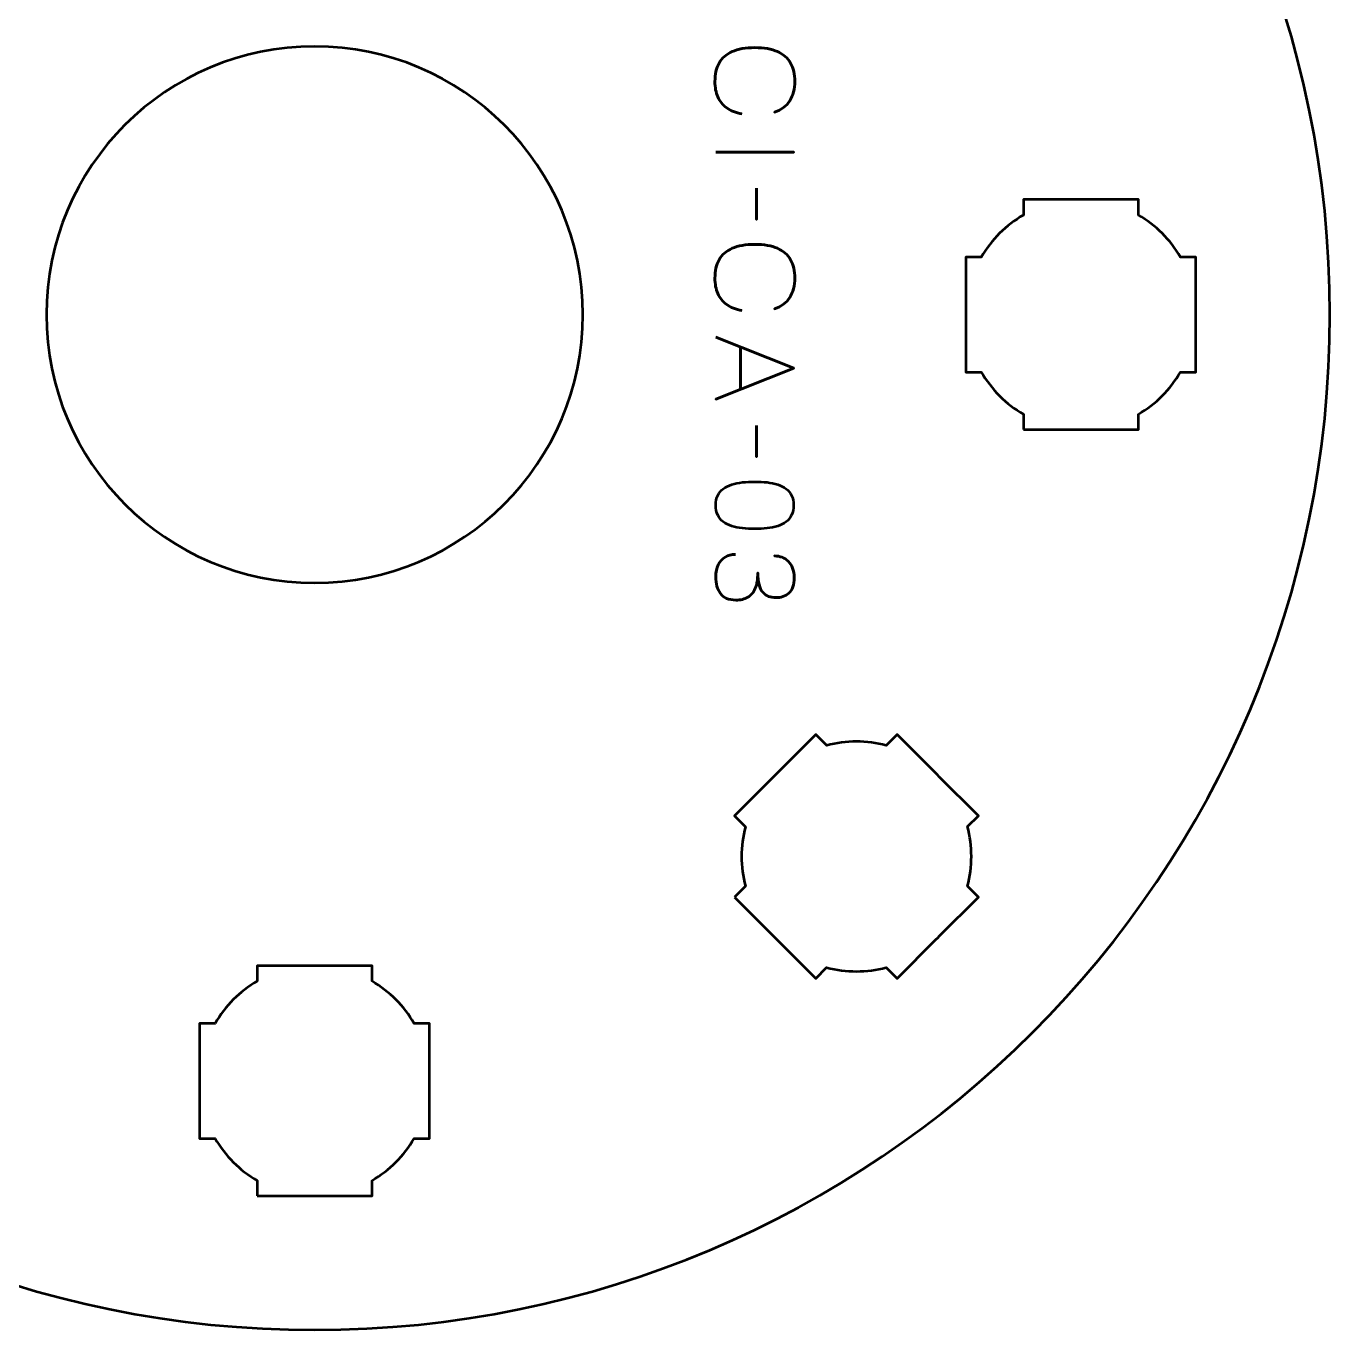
# Model space of a CAD drawing. Header units: centimetres. Extents: x -16.1 to -5, y -20.5 to -9.2.
# Drawn here: x -14.253 to -10.85, y -20.5 to -17.097 of the extents above; entities that cross this region are included whole.
import ezdxf

# ---------------------------------------------------------------- set-up
doc = ezdxf.new("R2010")
doc.units = ezdxf.units.CM
doc.header["$MEASUREMENT"] = 0
doc.layers.add('Layer 1', color=7, linetype='Continuous')

msp = doc.modelspace()

# ---------------------------------------------------------------- linework, layer by layer
at = {"layer": 'Layer 1', "lineweight": 53}
for points, knots in [([(-13.5, -15.2), (-12.03667, -15.2), (-10.85, -16.38667), (-10.85, -17.85), (-10.85, -17.85), (-10.85, -19.31333), (-12.03667, -20.5), (-13.5, -20.5), (-13.5, -20.5), (-14.96333, -20.5), (-16.15, -19.31333), (-16.15, -17.85), (-16.15, -17.85), (-16.15, -16.38667), (-14.96333, -15.2), (-13.5, -15.2)], [0, 0, 0, 0, 0.25, 0.25, 0.25, 0.25, 0.5, 0.5, 0.5, 0.5, 0.75, 0.75, 0.75, 0.75, 1, 1, 1, 1]), ([(-13.5, -17.15), (-13.11346, -17.15), (-12.8, -17.46346), (-12.8, -17.85), (-12.8, -17.85), (-12.8, -18.23654), (-13.11346, -18.55), (-13.5, -18.55), (-13.5, -18.55), (-13.88654, -18.55), (-14.2, -18.23654), (-14.2, -17.85), (-14.2, -17.85), (-14.2, -17.46346), (-13.88654, -17.15), (-13.5, -17.15)], [0, 0, 0, 0, 0.25, 0.25, 0.25, 0.25, 0.5, 0.5, 0.5, 0.5, 0.75, 0.75, 0.75, 0.75, 1, 1, 1, 1]), ([(-11.64999, -18.15006), (-11.64999, -18.15006), (-11.64999, -18.10988), (-11.64999, -18.10988), (-11.64999, -18.10988), (-11.69553, -18.08355), (-11.73349, -18.0456), (-11.75984, -18.00007), (-11.75984, -18.00007), (-11.75984, -18.00007), (-11.79999, -18.00007), (-11.79999, -18.00007), (-11.79999, -18.00007), (-11.79999, -18.00007), (-11.79999, -17.85155), (-11.79999, -17.85155), (-11.79999, -17.85155), (-11.79999, -17.85155), (-11.80001, -17.85), (-11.80001, -17.85), (-11.80001, -17.85), (-11.80001, -17.85), (-11.79999, -17.84845), (-11.79999, -17.84845), (-11.79999, -17.84845), (-11.79999, -17.84845), (-11.79999, -17.70006), (-11.79999, -17.70006), (-11.79999, -17.70006), (-11.79999, -17.70006), (-11.75989, -17.70006), (-11.75989, -17.70006), (-11.75989, -17.70006), (-11.73354, -17.65449), (-11.69555, -17.61649), (-11.64999, -17.59013), (-11.64999, -17.59013), (-11.64999, -17.59013), (-11.64999, -17.55005), (-11.64999, -17.55005), (-11.64999, -17.55005), (-11.64999, -17.55005), (-11.50465, -17.55005), (-11.50465, -17.55005), (-11.50465, -17.55005), (-11.50465, -17.55005), (-11.50001, -17.54999), (-11.50001, -17.54999), (-11.50001, -17.54999), (-11.50001, -17.54999), (-11.49536, -17.55005), (-11.49536, -17.55005), (-11.49536, -17.55005), (-11.49536, -17.55005), (-11.34998, -17.55005), (-11.34998, -17.55005), (-11.34998, -17.55005), (-11.34998, -17.55005), (-11.34998, -17.59013), (-11.34998, -17.59013), (-11.34998, -17.59013), (-11.30441, -17.61649), (-11.26644, -17.65449), (-11.2401, -17.70006), (-11.2401, -17.70006), (-11.2401, -17.70006), (-11.19998, -17.70006), (-11.19998, -17.70006), (-11.19998, -17.70006), (-11.19998, -17.70006), (-11.19998, -18.00007), (-11.19998, -18.00007), (-11.19998, -18.00007), (-11.19998, -18.00007), (-11.24015, -18.00007), (-11.24015, -18.00007), (-11.24015, -18.00007), (-11.26649, -18.0456), (-11.30445, -18.08355), (-11.34998, -18.10988), (-11.34998, -18.10988), (-11.34998, -18.10988), (-11.34998, -18.15006), (-11.34998, -18.15006), (-11.34998, -18.15006), (-11.34998, -18.15006), (-11.64999, -18.15006), (-11.64999, -18.15006)], [0, 0, 0, 0, 0.0454545, 0.0454545, 0.0454545, 0.0454545, 0.0909091, 0.0909091, 0.0909091, 0.0909091, 0.1363636, 0.1363636, 0.1363636, 0.1363636, 0.1818182, 0.1818182, 0.1818182, 0.1818182, 0.2272727, 0.2272727, 0.2272727, 0.2272727, 0.2727273, 0.2727273, 0.2727273, 0.2727273, 0.3181818, 0.3181818, 0.3181818, 0.3181818, 0.3636364, 0.3636364, 0.3636364, 0.3636364, 0.4090909, 0.4090909, 0.4090909, 0.4090909, 0.4545455, 0.4545455, 0.4545455, 0.4545455, 0.5, 0.5, 0.5, 0.5, 0.5454545, 0.5454545, 0.5454545, 0.5454545, 0.5909091, 0.5909091, 0.5909091, 0.5909091, 0.6363636, 0.6363636, 0.6363636, 0.6363636, 0.6818182, 0.6818182, 0.6818182, 0.6818182, 0.7272727, 0.7272727, 0.7272727, 0.7272727, 0.7727273, 0.7727273, 0.7727273, 0.7727273, 0.8181818, 0.8181818, 0.8181818, 0.8181818, 0.8636364, 0.8636364, 0.8636364, 0.8636364, 0.9090909, 0.9090909, 0.9090909, 0.9090909, 0.9545455, 0.9545455, 0.9545455, 0.9545455, 1, 1, 1, 1]), ([(-12.40403, -19.37025), (-12.40403, -19.37025), (-12.3756, -19.34182), (-12.3756, -19.34182), (-12.3756, -19.34182), (-12.38917, -19.29102), (-12.38915, -19.23735), (-12.37559, -19.18655), (-12.37559, -19.18655), (-12.37559, -19.18655), (-12.40403, -19.15812), (-12.40403, -19.15812), (-12.40403, -19.15812), (-12.40403, -19.15812), (-12.19189, -18.94598), (-12.19189, -18.94598), (-12.19189, -18.94598), (-12.19189, -18.94598), (-12.16348, -18.9744), (-12.16348, -18.9744), (-12.16348, -18.9744), (-12.11266, -18.96083), (-12.05897, -18.9608), (-12.00813, -18.97435), (-12.00813, -18.97435), (-12.00813, -18.97435), (-11.97976, -18.94598), (-11.97976, -18.94598), (-11.97976, -18.94598), (-11.97976, -18.94598), (-11.87694, -19.04881), (-11.87694, -19.04881), (-11.87694, -19.04881), (-11.87694, -19.04881), (-11.8736, -19.05206), (-11.8736, -19.05206), (-11.8736, -19.05206), (-11.8736, -19.05206), (-11.87037, -19.05538), (-11.87037, -19.05538), (-11.87037, -19.05538), (-11.87037, -19.05538), (-11.76763, -19.15812), (-11.76763, -19.15812), (-11.76763, -19.15812), (-11.76763, -19.15812), (-11.79596, -19.18645), (-11.79596, -19.18645), (-11.79596, -19.18645), (-11.78237, -19.2373), (-11.78237, -19.29105), (-11.79596, -19.34192), (-11.79596, -19.34192), (-11.79596, -19.34192), (-11.76763, -19.37025), (-11.76763, -19.37025), (-11.76763, -19.37025), (-11.76763, -19.37025), (-11.86895, -19.47156), (-11.86895, -19.47156), (-11.86895, -19.47156), (-11.86895, -19.47156), (-11.8736, -19.47633), (-11.8736, -19.47633), (-11.8736, -19.47633), (-11.8736, -19.47633), (-11.87838, -19.481), (-11.87838, -19.481), (-11.87838, -19.481), (-11.87838, -19.481), (-11.97976, -19.58238), (-11.97976, -19.58238), (-11.97976, -19.58238), (-11.97976, -19.58238), (-12.00812, -19.55402), (-12.00812, -19.55402), (-12.00812, -19.55402), (-12.05896, -19.56759), (-12.11268, -19.56758), (-12.1635, -19.55399), (-12.1635, -19.55399), (-12.1635, -19.55399), (-12.19189, -19.58238), (-12.19189, -19.58238), (-12.19189, -19.58238), (-12.19189, -19.58238), (-12.40403, -19.37025), (-12.40403, -19.37025)], [0, 0, 0, 0, 0.0454545, 0.0454545, 0.0454545, 0.0454545, 0.0909091, 0.0909091, 0.0909091, 0.0909091, 0.1363636, 0.1363636, 0.1363636, 0.1363636, 0.1818182, 0.1818182, 0.1818182, 0.1818182, 0.2272727, 0.2272727, 0.2272727, 0.2272727, 0.2727273, 0.2727273, 0.2727273, 0.2727273, 0.3181818, 0.3181818, 0.3181818, 0.3181818, 0.3636364, 0.3636364, 0.3636364, 0.3636364, 0.4090909, 0.4090909, 0.4090909, 0.4090909, 0.4545455, 0.4545455, 0.4545455, 0.4545455, 0.5, 0.5, 0.5, 0.5, 0.5454545, 0.5454545, 0.5454545, 0.5454545, 0.5909091, 0.5909091, 0.5909091, 0.5909091, 0.6363636, 0.6363636, 0.6363636, 0.6363636, 0.6818182, 0.6818182, 0.6818182, 0.6818182, 0.7272727, 0.7272727, 0.7272727, 0.7272727, 0.7727273, 0.7727273, 0.7727273, 0.7727273, 0.8181818, 0.8181818, 0.8181818, 0.8181818, 0.8636364, 0.8636364, 0.8636364, 0.8636364, 0.9090909, 0.9090909, 0.9090909, 0.9090909, 0.9545455, 0.9545455, 0.9545455, 0.9545455, 1, 1, 1, 1]), ([(-13.64999, -20.15006), (-13.64999, -20.15006), (-13.64999, -20.10988), (-13.64999, -20.10988), (-13.64999, -20.10988), (-13.69553, -20.08355), (-13.73349, -20.0456), (-13.75984, -20.00007), (-13.75984, -20.00007), (-13.75984, -20.00007), (-13.79999, -20.00007), (-13.79999, -20.00007), (-13.79999, -20.00007), (-13.79999, -20.00007), (-13.79999, -19.85155), (-13.79999, -19.85155), (-13.79999, -19.85155), (-13.79999, -19.85155), (-13.80001, -19.85), (-13.80001, -19.85), (-13.80001, -19.85), (-13.80001, -19.85), (-13.79999, -19.84845), (-13.79999, -19.84845), (-13.79999, -19.84845), (-13.79999, -19.84845), (-13.79999, -19.70006), (-13.79999, -19.70006), (-13.79999, -19.70006), (-13.79999, -19.70006), (-13.75989, -19.70006), (-13.75989, -19.70006), (-13.75989, -19.70006), (-13.73354, -19.65449), (-13.69555, -19.61649), (-13.64999, -19.59013), (-13.64999, -19.59013), (-13.64999, -19.59013), (-13.64999, -19.55005), (-13.64999, -19.55005), (-13.64999, -19.55005), (-13.64999, -19.55005), (-13.50465, -19.55005), (-13.50465, -19.55005), (-13.50465, -19.55005), (-13.50465, -19.55005), (-13.50001, -19.54999), (-13.50001, -19.54999), (-13.50001, -19.54999), (-13.50001, -19.54999), (-13.49536, -19.55005), (-13.49536, -19.55005), (-13.49536, -19.55005), (-13.49536, -19.55005), (-13.34998, -19.55005), (-13.34998, -19.55005), (-13.34998, -19.55005), (-13.34998, -19.55005), (-13.34998, -19.59013), (-13.34998, -19.59013), (-13.34998, -19.59013), (-13.30441, -19.61649), (-13.26644, -19.65449), (-13.2401, -19.70006), (-13.2401, -19.70006), (-13.2401, -19.70006), (-13.19998, -19.70006), (-13.19998, -19.70006), (-13.19998, -19.70006), (-13.19998, -19.70006), (-13.19998, -20.00007), (-13.19998, -20.00007), (-13.19998, -20.00007), (-13.19998, -20.00007), (-13.24015, -20.00007), (-13.24015, -20.00007), (-13.24015, -20.00007), (-13.26649, -20.0456), (-13.30445, -20.08355), (-13.34998, -20.10988), (-13.34998, -20.10988), (-13.34998, -20.10988), (-13.34998, -20.15006), (-13.34998, -20.15006), (-13.34998, -20.15006), (-13.34998, -20.15006), (-13.64999, -20.15006), (-13.64999, -20.15006)], [0, 0, 0, 0, 0.0454545, 0.0454545, 0.0454545, 0.0454545, 0.0909091, 0.0909091, 0.0909091, 0.0909091, 0.1363636, 0.1363636, 0.1363636, 0.1363636, 0.1818182, 0.1818182, 0.1818182, 0.1818182, 0.2272727, 0.2272727, 0.2272727, 0.2272727, 0.2727273, 0.2727273, 0.2727273, 0.2727273, 0.3181818, 0.3181818, 0.3181818, 0.3181818, 0.3636364, 0.3636364, 0.3636364, 0.3636364, 0.4090909, 0.4090909, 0.4090909, 0.4090909, 0.4545455, 0.4545455, 0.4545455, 0.4545455, 0.5, 0.5, 0.5, 0.5, 0.5454545, 0.5454545, 0.5454545, 0.5454545, 0.5909091, 0.5909091, 0.5909091, 0.5909091, 0.6363636, 0.6363636, 0.6363636, 0.6363636, 0.6818182, 0.6818182, 0.6818182, 0.6818182, 0.7272727, 0.7272727, 0.7272727, 0.7272727, 0.7727273, 0.7727273, 0.7727273, 0.7727273, 0.8181818, 0.8181818, 0.8181818, 0.8181818, 0.8636364, 0.8636364, 0.8636364, 0.8636364, 0.9090909, 0.9090909, 0.9090909, 0.9090909, 0.9545455, 0.9545455, 0.9545455, 0.9545455, 1, 1, 1, 1])]:
    msp.add_open_spline(points, degree=3, knots=knots, dxfattribs=at)
at = {"layer": 'Layer 1', "color": 5, "lineweight": 53}
for points, knots in [([(-12.38452, -17.32604), (-12.40066, -17.32303), (-12.41397, -17.31776), (-12.42441, -17.31038), (-12.42441, -17.31038), (-12.4348, -17.30294), (-12.44252, -17.29344), (-12.44755, -17.28187), (-12.44755, -17.28187), (-12.45258, -17.27035), (-12.45512, -17.2568), (-12.45508, -17.24137), (-12.45508, -17.24137), (-12.45512, -17.2226), (-12.4515, -17.20666), (-12.44412, -17.19358), (-12.44412, -17.19358), (-12.43678, -17.18051), (-12.42544, -17.17054), (-12.41006, -17.16367), (-12.41006, -17.16367), (-12.39468, -17.1568), (-12.37497, -17.15337), (-12.35094, -17.15332), (-12.35094, -17.15332), (-12.327, -17.15337), (-12.30734, -17.1568), (-12.29195, -17.16367), (-12.29195, -17.16367), (-12.27657, -17.17054), (-12.26519, -17.18051), (-12.25781, -17.19358), (-12.25781, -17.19358), (-12.25042, -17.20666), (-12.24675, -17.2226), (-12.2468, -17.24137), (-12.2468, -17.24137), (-12.24675, -17.26146), (-12.25103, -17.2783), (-12.25964, -17.2918), (-12.25964, -17.2918), (-12.26825, -17.30534), (-12.28156, -17.31527), (-12.29957, -17.32152), (-12.29957, -17.32152), (-12.28156, -17.31527), (-12.26825, -17.30534), (-12.25964, -17.2918), (-12.25964, -17.2918), (-12.25103, -17.2783), (-12.24675, -17.26146), (-12.2468, -17.24137), (-12.2468, -17.24137), (-12.24675, -17.2226), (-12.25042, -17.20666), (-12.25781, -17.19358), (-12.25781, -17.19358), (-12.26519, -17.18051), (-12.27657, -17.17054), (-12.29195, -17.16367), (-12.29195, -17.16367), (-12.30734, -17.1568), (-12.327, -17.15337), (-12.35094, -17.15332), (-12.35094, -17.15332), (-12.37497, -17.15337), (-12.39468, -17.1568), (-12.41006, -17.16367), (-12.41006, -17.16367), (-12.42544, -17.17054), (-12.43678, -17.18051), (-12.44412, -17.19358), (-12.44412, -17.19358), (-12.4515, -17.20666), (-12.45512, -17.2226), (-12.45508, -17.24137), (-12.45508, -17.24137), (-12.45512, -17.2568), (-12.45258, -17.27035), (-12.44755, -17.28187), (-12.44755, -17.28187), (-12.44252, -17.29344), (-12.4348, -17.30294), (-12.42441, -17.31038), (-12.42441, -17.31038), (-12.41397, -17.31776), (-12.40066, -17.32303), (-12.38452, -17.32604)], [0, 0, 0, 0, 0.0454545, 0.0454545, 0.0454545, 0.0454545, 0.0909091, 0.0909091, 0.0909091, 0.0909091, 0.1363636, 0.1363636, 0.1363636, 0.1363636, 0.1818182, 0.1818182, 0.1818182, 0.1818182, 0.2272727, 0.2272727, 0.2272727, 0.2272727, 0.2727273, 0.2727273, 0.2727273, 0.2727273, 0.3181818, 0.3181818, 0.3181818, 0.3181818, 0.3636364, 0.3636364, 0.3636364, 0.3636364, 0.4090909, 0.4090909, 0.4090909, 0.4090909, 0.4545455, 0.4545455, 0.4545455, 0.4545455, 0.5, 0.5, 0.5, 0.5, 0.5454545, 0.5454545, 0.5454545, 0.5454545, 0.5909091, 0.5909091, 0.5909091, 0.5909091, 0.6363636, 0.6363636, 0.6363636, 0.6363636, 0.6818182, 0.6818182, 0.6818182, 0.6818182, 0.7272727, 0.7272727, 0.7272727, 0.7272727, 0.7727273, 0.7727273, 0.7727273, 0.7727273, 0.8181818, 0.8181818, 0.8181818, 0.8181818, 0.8636364, 0.8636364, 0.8636364, 0.8636364, 0.9090909, 0.9090909, 0.9090909, 0.9090909, 0.9545455, 0.9545455, 0.9545455, 0.9545455, 1, 1, 1, 1]), ([(-12.45282, -17.42594), (-12.45282, -17.42594), (-12.24934, -17.42594), (-12.24934, -17.42594), (-12.24934, -17.42594), (-12.24934, -17.42594), (-12.45282, -17.42594), (-12.45282, -17.42594)], [0, 0, 0, 0, 0.5, 0.5, 0.5, 0.5, 1, 1, 1, 1]), ([(-12.34642, -17.51992), (-12.34642, -17.51992), (-12.34642, -17.60205), (-12.34642, -17.60205), (-12.34642, -17.60205), (-12.34642, -17.60205), (-12.34642, -17.51992), (-12.34642, -17.51992)], [0, 0, 0, 0, 0.5, 0.5, 0.5, 0.5, 1, 1, 1, 1]), ([(-12.38452, -17.83939), (-12.40066, -17.83638), (-12.41397, -17.83111), (-12.42441, -17.82373), (-12.42441, -17.82373), (-12.4348, -17.81629), (-12.44252, -17.80679), (-12.44755, -17.79522), (-12.44755, -17.79522), (-12.45258, -17.7837), (-12.45512, -17.77015), (-12.45508, -17.75472), (-12.45508, -17.75472), (-12.45512, -17.73595), (-12.4515, -17.72001), (-12.44412, -17.70693), (-12.44412, -17.70693), (-12.43678, -17.69386), (-12.42544, -17.68389), (-12.41006, -17.67702), (-12.41006, -17.67702), (-12.39468, -17.67015), (-12.37497, -17.66672), (-12.35094, -17.66667), (-12.35094, -17.66667), (-12.327, -17.66672), (-12.30734, -17.67015), (-12.29195, -17.67702), (-12.29195, -17.67702), (-12.27657, -17.68389), (-12.26519, -17.69386), (-12.25781, -17.70693), (-12.25781, -17.70693), (-12.25042, -17.72001), (-12.24675, -17.73595), (-12.2468, -17.75472), (-12.2468, -17.75472), (-12.24675, -17.77481), (-12.25103, -17.79165), (-12.25964, -17.80515), (-12.25964, -17.80515), (-12.26825, -17.81869), (-12.28156, -17.82862), (-12.29957, -17.83487), (-12.29957, -17.83487), (-12.28156, -17.82862), (-12.26825, -17.81869), (-12.25964, -17.80515), (-12.25964, -17.80515), (-12.25103, -17.79165), (-12.24675, -17.77481), (-12.2468, -17.75472), (-12.2468, -17.75472), (-12.24675, -17.73595), (-12.25042, -17.72001), (-12.25781, -17.70693), (-12.25781, -17.70693), (-12.26519, -17.69386), (-12.27657, -17.68389), (-12.29195, -17.67702), (-12.29195, -17.67702), (-12.30734, -17.67015), (-12.327, -17.66672), (-12.35094, -17.66667), (-12.35094, -17.66667), (-12.37497, -17.66672), (-12.39468, -17.67015), (-12.41006, -17.67702), (-12.41006, -17.67702), (-12.42544, -17.68389), (-12.43678, -17.69386), (-12.44412, -17.70693), (-12.44412, -17.70693), (-12.4515, -17.72001), (-12.45512, -17.73595), (-12.45508, -17.75472), (-12.45508, -17.75472), (-12.45512, -17.77015), (-12.45258, -17.7837), (-12.44755, -17.79522), (-12.44755, -17.79522), (-12.44252, -17.80679), (-12.4348, -17.81629), (-12.42441, -17.82373), (-12.42441, -17.82373), (-12.41397, -17.83111), (-12.40066, -17.83638), (-12.38452, -17.83939)], [0, 0, 0, 0, 0.0454545, 0.0454545, 0.0454545, 0.0454545, 0.0909091, 0.0909091, 0.0909091, 0.0909091, 0.1363636, 0.1363636, 0.1363636, 0.1363636, 0.1818182, 0.1818182, 0.1818182, 0.1818182, 0.2272727, 0.2272727, 0.2272727, 0.2272727, 0.2727273, 0.2727273, 0.2727273, 0.2727273, 0.3181818, 0.3181818, 0.3181818, 0.3181818, 0.3636364, 0.3636364, 0.3636364, 0.3636364, 0.4090909, 0.4090909, 0.4090909, 0.4090909, 0.4545455, 0.4545455, 0.4545455, 0.4545455, 0.5, 0.5, 0.5, 0.5, 0.5454545, 0.5454545, 0.5454545, 0.5454545, 0.5909091, 0.5909091, 0.5909091, 0.5909091, 0.6363636, 0.6363636, 0.6363636, 0.6363636, 0.6818182, 0.6818182, 0.6818182, 0.6818182, 0.7272727, 0.7272727, 0.7272727, 0.7272727, 0.7727273, 0.7727273, 0.7727273, 0.7727273, 0.8181818, 0.8181818, 0.8181818, 0.8181818, 0.8636364, 0.8636364, 0.8636364, 0.8636364, 0.9090909, 0.9090909, 0.9090909, 0.9090909, 0.9545455, 0.9545455, 0.9545455, 0.9545455, 1, 1, 1, 1]), ([(-12.45282, -17.90881), (-12.45282, -17.90881), (-12.24934, -17.98952), (-12.24934, -17.98952), (-12.24934, -17.98952), (-12.24934, -17.98952), (-12.45282, -18.07052), (-12.45282, -18.07052), (-12.45282, -18.07052), (-12.45282, -18.07052), (-12.24934, -17.98952), (-12.24934, -17.98952), (-12.24934, -17.98952), (-12.24934, -17.98952), (-12.45282, -17.90881), (-12.45282, -17.90881)], [0, 0, 0, 0, 0.25, 0.25, 0.25, 0.25, 0.5, 0.5, 0.5, 0.5, 0.75, 0.75, 0.75, 0.75, 1, 1, 1, 1]), ([(-12.38876, -17.93421), (-12.38876, -17.93421), (-12.38876, -18.04484), (-12.38876, -18.04484), (-12.38876, -18.04484), (-12.38876, -18.04484), (-12.38876, -17.93421), (-12.38876, -17.93421)], [0, 0, 0, 0, 0.5, 0.5, 0.5, 0.5, 1, 1, 1, 1]), ([(-12.34642, -18.13938), (-12.34642, -18.13938), (-12.34642, -18.22151), (-12.34642, -18.22151), (-12.34642, -18.22151), (-12.34642, -18.22151), (-12.34642, -18.13938), (-12.34642, -18.13938)], [0, 0, 0, 0, 0.5, 0.5, 0.5, 0.5, 1, 1, 1, 1]), ([(-12.45282, -18.34765), (-12.45277, -18.35753), (-12.45103, -18.36605), (-12.44765, -18.37315), (-12.44765, -18.37315), (-12.44426, -18.3802), (-12.43941, -18.38608), (-12.43325, -18.39079), (-12.43325, -18.39079), (-12.42704, -18.39544), (-12.41971, -18.39911), (-12.41124, -18.40184), (-12.41124, -18.40184), (-12.40277, -18.40452), (-12.39351, -18.40645), (-12.38335, -18.40753), (-12.38335, -18.40753), (-12.37319, -18.40866), (-12.36251, -18.40922), (-12.35122, -18.40918), (-12.35122, -18.40918), (-12.33998, -18.40922), (-12.3293, -18.40866), (-12.31919, -18.40753), (-12.31919, -18.40753), (-12.30908, -18.40645), (-12.29976, -18.40452), (-12.2913, -18.40184), (-12.2913, -18.40184), (-12.28288, -18.39911), (-12.27554, -18.39544), (-12.26928, -18.39079), (-12.26928, -18.39079), (-12.26307, -18.38608), (-12.25823, -18.3802), (-12.25484, -18.37315), (-12.25484, -18.37315), (-12.25141, -18.36605), (-12.24967, -18.35753), (-12.24962, -18.34765), (-12.24962, -18.34765), (-12.24967, -18.33778), (-12.25141, -18.32926), (-12.25484, -18.32216), (-12.25484, -18.32216), (-12.25823, -18.3151), (-12.26307, -18.30922), (-12.26928, -18.30452), (-12.26928, -18.30452), (-12.27554, -18.29986), (-12.28288, -18.2962), (-12.2913, -18.29347), (-12.2913, -18.29347), (-12.29976, -18.29079), (-12.30908, -18.28886), (-12.31919, -18.28778), (-12.31919, -18.28778), (-12.3293, -18.28665), (-12.33998, -18.28608), (-12.35122, -18.28613), (-12.35122, -18.28613), (-12.36251, -18.28608), (-12.37319, -18.28665), (-12.38335, -18.28778), (-12.38335, -18.28778), (-12.39351, -18.28886), (-12.40277, -18.29079), (-12.41124, -18.29347), (-12.41124, -18.29347), (-12.41971, -18.2962), (-12.42704, -18.29986), (-12.43325, -18.30452), (-12.43325, -18.30452), (-12.43941, -18.30922), (-12.44426, -18.3151), (-12.44765, -18.32216), (-12.44765, -18.32216), (-12.45103, -18.32926), (-12.45277, -18.33778), (-12.45282, -18.34765)], [0, 0, 0, 0, 0.05, 0.05, 0.05, 0.05, 0.1, 0.1, 0.1, 0.1, 0.15, 0.15, 0.15, 0.15, 0.2, 0.2, 0.2, 0.2, 0.25, 0.25, 0.25, 0.25, 0.3, 0.3, 0.3, 0.3, 0.35, 0.35, 0.35, 0.35, 0.4, 0.4, 0.4, 0.4, 0.45, 0.45, 0.45, 0.45, 0.5, 0.5, 0.5, 0.5, 0.55, 0.55, 0.55, 0.55, 0.6, 0.6, 0.6, 0.6, 0.65, 0.65, 0.65, 0.65, 0.7, 0.7, 0.7, 0.7, 0.75, 0.75, 0.75, 0.75, 0.8, 0.8, 0.8, 0.8, 0.85, 0.85, 0.85, 0.85, 0.9, 0.9, 0.9, 0.9, 0.95, 0.95, 0.95, 0.95, 1, 1, 1, 1]), ([(-12.45282, -18.34765), (-12.45277, -18.35753), (-12.45103, -18.36605), (-12.44765, -18.37315), (-12.44765, -18.37315), (-12.44426, -18.3802), (-12.43941, -18.38608), (-12.43325, -18.39079), (-12.43325, -18.39079), (-12.42704, -18.39544), (-12.41971, -18.39911), (-12.41124, -18.40184), (-12.41124, -18.40184), (-12.40277, -18.40452), (-12.39351, -18.40645), (-12.38335, -18.40753), (-12.38335, -18.40753), (-12.37319, -18.40866), (-12.36251, -18.40922), (-12.35122, -18.40918), (-12.35122, -18.40918), (-12.33998, -18.40922), (-12.3293, -18.40866), (-12.31919, -18.40753), (-12.31919, -18.40753), (-12.30908, -18.40645), (-12.29976, -18.40452), (-12.2913, -18.40184), (-12.2913, -18.40184), (-12.28288, -18.39911), (-12.27554, -18.39544), (-12.26928, -18.39079), (-12.26928, -18.39079), (-12.26307, -18.38608), (-12.25823, -18.3802), (-12.25484, -18.37315), (-12.25484, -18.37315), (-12.25141, -18.36605), (-12.24967, -18.35753), (-12.24962, -18.34765), (-12.24962, -18.34765), (-12.24967, -18.33778), (-12.25141, -18.32926), (-12.25484, -18.32216), (-12.25484, -18.32216), (-12.25823, -18.3151), (-12.26307, -18.30922), (-12.26928, -18.30452), (-12.26928, -18.30452), (-12.27554, -18.29986), (-12.28288, -18.2962), (-12.2913, -18.29347), (-12.2913, -18.29347), (-12.29976, -18.29079), (-12.30908, -18.28886), (-12.31919, -18.28778), (-12.31919, -18.28778), (-12.3293, -18.28665), (-12.33998, -18.28608), (-12.35122, -18.28613), (-12.35122, -18.28613), (-12.36251, -18.28608), (-12.37319, -18.28665), (-12.38335, -18.28778), (-12.38335, -18.28778), (-12.39351, -18.28886), (-12.40277, -18.29079), (-12.41124, -18.29347), (-12.41124, -18.29347), (-12.41971, -18.2962), (-12.42704, -18.29986), (-12.43325, -18.30452), (-12.43325, -18.30452), (-12.43941, -18.30922), (-12.44426, -18.3151), (-12.44765, -18.32216), (-12.44765, -18.32216), (-12.45103, -18.32926), (-12.45277, -18.33778), (-12.45282, -18.34765)], [0, 0, 0, 0, 0.05, 0.05, 0.05, 0.05, 0.1, 0.1, 0.1, 0.1, 0.15, 0.15, 0.15, 0.15, 0.2, 0.2, 0.2, 0.2, 0.25, 0.25, 0.25, 0.25, 0.3, 0.3, 0.3, 0.3, 0.35, 0.35, 0.35, 0.35, 0.4, 0.4, 0.4, 0.4, 0.45, 0.45, 0.45, 0.45, 0.5, 0.5, 0.5, 0.5, 0.55, 0.55, 0.55, 0.55, 0.6, 0.6, 0.6, 0.6, 0.65, 0.65, 0.65, 0.65, 0.7, 0.7, 0.7, 0.7, 0.75, 0.75, 0.75, 0.75, 0.8, 0.8, 0.8, 0.8, 0.85, 0.85, 0.85, 0.85, 0.9, 0.9, 0.9, 0.9, 0.95, 0.95, 0.95, 0.95, 1, 1, 1, 1]), ([(-12.40174, -18.47606), (-12.4119, -18.47611), (-12.42074, -18.47846), (-12.42841, -18.48312), (-12.42841, -18.48312), (-12.43603, -18.48777), (-12.442, -18.4944), (-12.44628, -18.50306), (-12.44628, -18.50306), (-12.45056, -18.51171), (-12.45273, -18.52211), (-12.45282, -18.5342), (-12.45282, -18.5342), (-12.45282, -18.54328), (-12.45188, -18.55151), (-12.4499, -18.55894), (-12.4499, -18.55894), (-12.44793, -18.56642), (-12.44487, -18.57281), (-12.44068, -18.57822), (-12.44068, -18.57822), (-12.4365, -18.58363), (-12.43109, -18.58777), (-12.4245, -18.59069), (-12.4245, -18.59069), (-12.41787, -18.59365), (-12.40992, -18.59511), (-12.40061, -18.59516), (-12.40061, -18.59516), (-12.38819, -18.5952), (-12.3777, -18.59266), (-12.36919, -18.58763), (-12.36919, -18.58763), (-12.36068, -18.5826), (-12.35428, -18.57479), (-12.3499, -18.5643), (-12.3499, -18.5643), (-12.34553, -18.55381), (-12.34332, -18.54036), (-12.34332, -18.52404), (-12.34332, -18.52404), (-12.34337, -18.53622), (-12.34224, -18.54643), (-12.33993, -18.55475), (-12.33993, -18.55475), (-12.33763, -18.56303), (-12.33438, -18.56966), (-12.33015, -18.57465), (-12.33015, -18.57465), (-12.32596, -18.57963), (-12.32098, -18.58326), (-12.31524, -18.58542), (-12.31524, -18.58542), (-12.30955, -18.58763), (-12.30329, -18.58871), (-12.29647, -18.58867), (-12.29647, -18.58867), (-12.28965, -18.58871), (-12.28335, -18.58777), (-12.27751, -18.58589), (-12.27751, -18.58589), (-12.27168, -18.58406), (-12.26655, -18.58105), (-12.26218, -18.57695), (-12.26218, -18.57695), (-12.25781, -18.57286), (-12.25437, -18.56745), (-12.25193, -18.56082), (-12.25193, -18.56082), (-12.24948, -18.55414), (-12.24826, -18.546), (-12.24821, -18.53645), (-12.24821, -18.53645), (-12.24826, -18.52695), (-12.24967, -18.51863), (-12.2524, -18.51157), (-12.2524, -18.51157), (-12.25512, -18.50447), (-12.25884, -18.49864), (-12.26359, -18.49393), (-12.26359, -18.49393), (-12.26834, -18.48928), (-12.27375, -18.4858), (-12.27987, -18.48349), (-12.27987, -18.48349), (-12.28598, -18.48114), (-12.29247, -18.48001), (-12.29929, -18.48001), (-12.29929, -18.48001), (-12.29247, -18.48001), (-12.28598, -18.48114), (-12.27987, -18.48349), (-12.27987, -18.48349), (-12.27375, -18.4858), (-12.26834, -18.48928), (-12.26359, -18.49393), (-12.26359, -18.49393), (-12.25884, -18.49864), (-12.25512, -18.50447), (-12.2524, -18.51157), (-12.2524, -18.51157), (-12.24967, -18.51863), (-12.24826, -18.52695), (-12.24821, -18.53645), (-12.24821, -18.53645), (-12.24826, -18.546), (-12.24948, -18.55414), (-12.25193, -18.56082), (-12.25193, -18.56082), (-12.25437, -18.56745), (-12.25781, -18.57286), (-12.26218, -18.57695), (-12.26218, -18.57695), (-12.26655, -18.58105), (-12.27168, -18.58406), (-12.27751, -18.58589), (-12.27751, -18.58589), (-12.28335, -18.58777), (-12.28965, -18.58871), (-12.29647, -18.58867), (-12.29647, -18.58867), (-12.30329, -18.58871), (-12.30955, -18.58763), (-12.31524, -18.58542), (-12.31524, -18.58542), (-12.32098, -18.58326), (-12.32596, -18.57963), (-12.33015, -18.57465), (-12.33015, -18.57465), (-12.33438, -18.56966), (-12.33763, -18.56303), (-12.33993, -18.55475), (-12.33993, -18.55475), (-12.34224, -18.54643), (-12.34337, -18.53622), (-12.34332, -18.52404), (-12.34332, -18.52404), (-12.34332, -18.54036), (-12.34553, -18.55381), (-12.3499, -18.5643), (-12.3499, -18.5643), (-12.35428, -18.57479), (-12.36068, -18.5826), (-12.36919, -18.58763), (-12.36919, -18.58763), (-12.3777, -18.59266), (-12.38819, -18.5952), (-12.40061, -18.59516), (-12.40061, -18.59516), (-12.40992, -18.59511), (-12.41787, -18.59365), (-12.4245, -18.59069), (-12.4245, -18.59069), (-12.43109, -18.58777), (-12.4365, -18.58363), (-12.44068, -18.57822), (-12.44068, -18.57822), (-12.44487, -18.57281), (-12.44793, -18.56642), (-12.4499, -18.55894), (-12.4499, -18.55894), (-12.45188, -18.55151), (-12.45282, -18.54328), (-12.45282, -18.5342), (-12.45282, -18.5342), (-12.45273, -18.52211), (-12.45056, -18.51171), (-12.44628, -18.50306), (-12.44628, -18.50306), (-12.442, -18.4944), (-12.43603, -18.48777), (-12.42841, -18.48312), (-12.42841, -18.48312), (-12.42074, -18.47846), (-12.4119, -18.47611), (-12.40174, -18.47606)], [0, 0, 0, 0, 0.0227273, 0.0227273, 0.0227273, 0.0227273, 0.0454545, 0.0454545, 0.0454545, 0.0454545, 0.0681818, 0.0681818, 0.0681818, 0.0681818, 0.0909091, 0.0909091, 0.0909091, 0.0909091, 0.1136364, 0.1136364, 0.1136364, 0.1136364, 0.1363636, 0.1363636, 0.1363636, 0.1363636, 0.1590909, 0.1590909, 0.1590909, 0.1590909, 0.1818182, 0.1818182, 0.1818182, 0.1818182, 0.2045455, 0.2045455, 0.2045455, 0.2045455, 0.2272727, 0.2272727, 0.2272727, 0.2272727, 0.25, 0.25, 0.25, 0.25, 0.2727273, 0.2727273, 0.2727273, 0.2727273, 0.2954545, 0.2954545, 0.2954545, 0.2954545, 0.3181818, 0.3181818, 0.3181818, 0.3181818, 0.3409091, 0.3409091, 0.3409091, 0.3409091, 0.3636364, 0.3636364, 0.3636364, 0.3636364, 0.3863636, 0.3863636, 0.3863636, 0.3863636, 0.4090909, 0.4090909, 0.4090909, 0.4090909, 0.4318182, 0.4318182, 0.4318182, 0.4318182, 0.4545455, 0.4545455, 0.4545455, 0.4545455, 0.4772727, 0.4772727, 0.4772727, 0.4772727, 0.5, 0.5, 0.5, 0.5, 0.5227273, 0.5227273, 0.5227273, 0.5227273, 0.5454545, 0.5454545, 0.5454545, 0.5454545, 0.5681818, 0.5681818, 0.5681818, 0.5681818, 0.5909091, 0.5909091, 0.5909091, 0.5909091, 0.6136364, 0.6136364, 0.6136364, 0.6136364, 0.6363636, 0.6363636, 0.6363636, 0.6363636, 0.6590909, 0.6590909, 0.6590909, 0.6590909, 0.6818182, 0.6818182, 0.6818182, 0.6818182, 0.7045455, 0.7045455, 0.7045455, 0.7045455, 0.7272727, 0.7272727, 0.7272727, 0.7272727, 0.75, 0.75, 0.75, 0.75, 0.7727273, 0.7727273, 0.7727273, 0.7727273, 0.7954545, 0.7954545, 0.7954545, 0.7954545, 0.8181818, 0.8181818, 0.8181818, 0.8181818, 0.8409091, 0.8409091, 0.8409091, 0.8409091, 0.8636364, 0.8636364, 0.8636364, 0.8636364, 0.8863636, 0.8863636, 0.8863636, 0.8863636, 0.9090909, 0.9090909, 0.9090909, 0.9090909, 0.9318182, 0.9318182, 0.9318182, 0.9318182, 0.9545455, 0.9545455, 0.9545455, 0.9545455, 0.9772727, 0.9772727, 0.9772727, 0.9772727, 1, 1, 1, 1])]:
    msp.add_open_spline(points, degree=3, knots=knots, dxfattribs=at)

doc.saveas('drawing.dxf')
